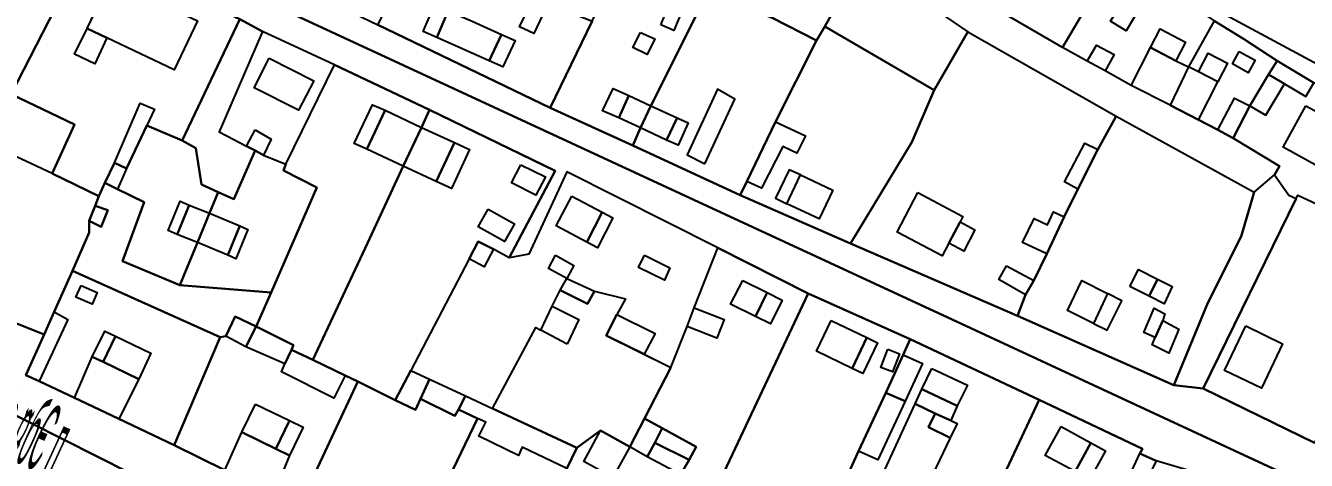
# Model space of a CAD drawing. Extents: x -0.0117 to 0.0179, y -0.0158 to 0.0121.
# Drawn here: x 0.000865 to 0.003397, y -0.000333 to 0.000527 of the extents above; entities that cross this region are included whole.
import ezdxf

# ---------------------------------------------------------------- set-up
doc = ezdxf.new("R2010")
doc.units = 0
doc.header["$MEASUREMENT"] = 0
doc.linetypes.add('DOT', pattern=[1, 0, -1])
doc.layers.get('0').update_dxf_attribs({"linetype": 'CONTINUOUS'})

msp = doc.modelspace()

# ---------------------------------------------------------------- linework, layer by layer
at = {"color": 7, "linetype": 'DOT'}
for points in [[(0.003509, 0.000402), (0.003342, 0.000492), (0.003129, 0.000607), (0.00298, 0.000677), (0.002847, 0.000752), (0.002712, 0.000815), (0.002561, 0.000885), (0.002403, 0.000961), (0.002298, 0.001022), (0.002186, 0.001105), (0.002118, 0.00114), (0.001961, 0.001222), (0.001881, 0.001263), (0.0018, 0.001308), (0.001677, 0.001386), (0.001532, 0.001463), (0.001376, 0.001512), (0.001198, 0.001553), (0.001178, 0.001571), (0.00109, 0.001617), (0.001006, 0.001672), (0.001068, 0.001797), (0.003394, 0.000796), (0.006995, -0.001555)], [(0.004209, -0.000757), (0.002697, -0.000054), (0.000386, 0.001018)], [(0.000386, 0.001018), (0.002697, -0.000054), (0.004209, -0.000757)], [(0.000862, 0.000879), (0.000898, 0.00086), (0.001016, 0.000799), (0.001095, 0.000756), (0.001184, 0.000711), (0.001222, 0.000691), (0.001299, 0.000656), (0.001331, 0.000641), (0.001403, 0.000606), (0.00147, 0.000574), (0.001495, 0.000562), (0.00153, 0.000544), (0.001562, 0.000529), (0.001902, 0.000365), (0.002066, 0.00029), (0.002278, 0.000192), (0.002496, 0.000096), (0.002826, -0.000047), (0.003135, -0.000184), (0.003193, -0.000191), (0.003413, -0.000298)], [(0.003566, -0.000521), (0.003321, -0.00042), (0.003176, -0.000356), (0.0031, -0.000334), (0.003068, -0.000319), (0.003073, -0.00031), (0.002869, -0.000213), (0.002614, -0.000093), (0.002412, -0.000003), (0.002234, 0.000088), (0.001935, 0.000238), (0.00186, 0.000075), (0.001821, 0.000068), (0.001912, 0.00024), (0.001664, 0.000361), (0.001476, 0.00045), (0.001334, 0.000516), (0.001289, 0.00054), (0.000986, 0.000683), (0.000842, 0.000682)], [(0.002519, 0.000658), (0.002728, 0.000515), (0.003021, 0.000348), (0.003294, 0.000198), (0.003334, 0.000232), (0.003344, 0.000249), (0.003252, 0.000305), (0.003222, 0.000321), (0.003184, 0.000341), (0.003128, 0.00037), (0.003051, 0.000409), (0.002999, 0.000438), (0.002964, 0.000457), (0.002915, 0.000484), (0.002805, 0.000548)], [(0.003509, 0.000402), (0.003342, 0.000492), (0.003129, 0.000607), (0.003116, 0.000596), (0.003163, 0.000572), (0.003215, 0.000537), (0.003273, 0.000501), (0.003339, 0.000458), (0.003412, 0.000414)], [(0.003611, -0.001638), (-0.000035, 0.0002)], [(-0.000035, 0.0002), (0.003611, -0.001638), (0.002995, -0.002398)], [(0.000823, -0.000052), (0.000902, -0.000084), (0.000866, -0.000164), (0.000892, -0.000176), (0.000962, -0.000209), (0.00105, -0.000251), (0.001159, -0.000303), (0.001259, -0.000352)]]:
    msp.add_lwpolyline(points, dxfattribs=at)
for points in [[(0.002427, 0.000715), (0.002519, 0.000658), (0.002445, 0.000526), (0.002429, 0.000498), (0.002341, 0.000543)], [(0.000842, 0.000682), (0.000986, 0.000683), (0.000837, 0.000392), (0.000809, 0.000405), (0.000721, 0.000447), (0.00073, 0.000465)], [(0.002519, 0.000658), (0.002728, 0.000515), (0.002661, 0.0004), (0.002445, 0.000526)], [(0.001289, 0.00054), (0.001334, 0.000516), (0.001248, 0.000317), (0.001302, 0.000289), (0.001319, 0.00028), (0.001277, 0.000184), (0.001246, 0.000198), (0.001213, 0.000213), (0.001202, 0.000285), (0.001175, 0.0003)], [(0.003294, 0.000198), (0.003334, 0.000232), (0.003362, 0.000192), (0.003377, 0.000185), (0.003193, -0.000191), (0.003135, -0.000184), (0.003202, -0.000021), (0.003268, 0.00011)], [(0.000958, 0.000042), (0.000991, 0.000118), (0.000991, 0.000141), (0.001015, 0.000129), (0.001028, 0.000162), (0.001003, 0.000171), (0.00101, 0.00019), (0.001022, 0.000216), (0.001047, 0.000204), (0.0011, 0.000178), (0.001057, 0.000061), (0.00117, 0.000014), (0.001351, -0.000001), (0.001321, -0.000068), (0.00128, -0.000048), (0.001261, -0.000087), (0.00125, -0.000089)], [(0.000962, -0.000209), (0.000997, -0.000128), (0.001019, -0.000138), (0.001089, -0.000172), (0.00105, -0.000251)], [(0.001627, -0.000155), (0.001664, -0.000172), (0.001646, -0.000211), (0.001636, -0.000233), (0.001596, -0.000214)], [(0.002624, -0.000221), (0.002663, -0.00024), (0.00265, -0.000267), (0.002693, -0.000288), (0.002597, -0.000489), (0.002519, -0.000449)], [(0.001259, -0.000352), (0.001293, -0.000277), (0.00136, -0.00031), (0.001387, -0.000323), (0.001356, -0.000399)]]:
    msp.add_lwpolyline(points, close=True, dxfattribs=at)
at = {"color": 7, "linetype": 'Continuous'}
for points in [[(0.001985, 0.000536), (0.001902, 0.000365), (0.001562, 0.000529), (0.001591, 0.000588), (0.001645, 0.000696), (0.001704, 0.000667), (0.001788, 0.000624), (0.001871, 0.000586), (0.001899, 0.000573), (0.001912, 0.000566)], [(0.001985, 0.000536), (0.001902, 0.000365), (0.001562, 0.000529), (0.001591, 0.000588), (0.001645, 0.000696), (0.001704, 0.000667), (0.001788, 0.000624), (0.001871, 0.000586), (0.001899, 0.000573), (0.001912, 0.000566)], [(0.002891, 0.000705), (0.00291, 0.000693), (0.00298, 0.000656), (0.003006, 0.000642), (0.003001, 0.000632), (0.002987, 0.000609), (0.002982, 0.000599), (0.002915, 0.000484), (0.002805, 0.000548), (0.002818, 0.000572), (0.00286, 0.000645), (0.002878, 0.000679)], [(0.002891, 0.000705), (0.00291, 0.000693), (0.00298, 0.000656), (0.003006, 0.000642), (0.003001, 0.000632), (0.002987, 0.000609), (0.002982, 0.000599), (0.002915, 0.000484), (0.002805, 0.000548), (0.002818, 0.000572), (0.00286, 0.000645), (0.002878, 0.000679)], [(0.000986, 0.000683), (0.001289, 0.00054), (0.001175, 0.0003), (0.001105, 0.00033), (0.001065, 0.000245), (0.001041, 0.000256), (0.001022, 0.000216), (0.00101, 0.00019), (0.000918, 0.000235), (0.000962, 0.000332), (0.000837, 0.000392)], [(0.000986, 0.000683), (0.001289, 0.00054), (0.001175, 0.0003), (0.001105, 0.00033), (0.001065, 0.000245), (0.001041, 0.000256), (0.001022, 0.000216), (0.00101, 0.00019), (0.000918, 0.000235), (0.000962, 0.000332), (0.000837, 0.000392)], [(0.002114, 0.000672), (0.002155, 0.000653), (0.002141, 0.00062), (0.002213, 0.000593), (0.002101, 0.000369), (0.002081, 0.000325), (0.002066, 0.00029), (0.001902, 0.000365), (0.001985, 0.000536), (0.002018, 0.000606), (0.002078, 0.000671)], [(0.002114, 0.000672), (0.002155, 0.000653), (0.002141, 0.00062), (0.002213, 0.000593), (0.002101, 0.000369), (0.002081, 0.000325), (0.002066, 0.00029), (0.001902, 0.000365), (0.001985, 0.000536), (0.002018, 0.000606), (0.002078, 0.000671)], [(0.003128, 0.00037), (0.003051, 0.000409), (0.002999, 0.000438), (0.002964, 0.000457), (0.002915, 0.000484), (0.002982, 0.000599), (0.002987, 0.000609), (0.003001, 0.000632), (0.003006, 0.000642), (0.003101, 0.0006), (0.003163, 0.000572), (0.003215, 0.000537), (0.003164, 0.000446)], [(0.003128, 0.00037), (0.003051, 0.000409), (0.002999, 0.000438), (0.002964, 0.000457), (0.002915, 0.000484), (0.002982, 0.000599), (0.002987, 0.000609), (0.003001, 0.000632), (0.003006, 0.000642), (0.003101, 0.0006), (0.003163, 0.000572), (0.003215, 0.000537), (0.003164, 0.000446)], [(0.001033, 0.000619), (0.001205, 0.000537), (0.001159, 0.00044), (0.001026, 0.000503), (0.000987, 0.000522)], [(0.001701, 0.000557), (0.001678, 0.000504), (0.001651, 0.000516), (0.001674, 0.000568), (0.001661, 0.000574), (0.001675, 0.000604), (0.001715, 0.000586)], [(0.001871, 0.000586), (0.001899, 0.000573), (0.00187, 0.000512), (0.001842, 0.000525)], [(0.002278, 0.000192), (0.002066, 0.00029), (0.002081, 0.000325), (0.002101, 0.000369), (0.002213, 0.000593), (0.002341, 0.000543), (0.002429, 0.000498), (0.002348, 0.000337), (0.002291, 0.000219)], [(0.002278, 0.000192), (0.002066, 0.00029), (0.002081, 0.000325), (0.002101, 0.000369), (0.002213, 0.000593), (0.002341, 0.000543), (0.002429, 0.000498), (0.002348, 0.000337), (0.002291, 0.000219)], [(0.001782, 0.000458), (0.001678, 0.000504), (0.001701, 0.000557), (0.001748, 0.000536), (0.001806, 0.00051)], [(0.002121, 0.000529), (0.002143, 0.000582), (0.002169, 0.000571), (0.002147, 0.000518)], [(0.003027, 0.000563), (0.003057, 0.000545), (0.003041, 0.000517), (0.00301, 0.000536)], [(0.003128, 0.00037), (0.003184, 0.000341), (0.003222, 0.000321), (0.003252, 0.000305), (0.003285, 0.000369), (0.003322, 0.000431), (0.003339, 0.000458), (0.003273, 0.000501), (0.003215, 0.000537), (0.003164, 0.000446)], [(0.003128, 0.00037), (0.003184, 0.000341), (0.003222, 0.000321), (0.003252, 0.000305), (0.003285, 0.000369), (0.003322, 0.000431), (0.003339, 0.000458), (0.003273, 0.000501), (0.003215, 0.000537), (0.003164, 0.000446)], [(0.000987, 0.000522), (0.001026, 0.000503), (0.001002, 0.000452), (0.000962, 0.000471)], [(0.001476, 0.00045), (0.001334, 0.000516), (0.001248, 0.000317), (0.001302, 0.000289), (0.001319, 0.00028), (0.001336, 0.000271), (0.00138, 0.000253)], [(0.001476, 0.00045), (0.001334, 0.000516), (0.001248, 0.000317), (0.001302, 0.000289), (0.001319, 0.00028), (0.001336, 0.000271), (0.00138, 0.000253)], [(0.001782, 0.000458), (0.001806, 0.00051), (0.001833, 0.000498), (0.001809, 0.000446)], [(0.002081, 0.000514), (0.002109, 0.000501), (0.002094, 0.00047), (0.002066, 0.000484)], [(0.002661, 0.0004), (0.002617, 0.000297), (0.002496, 0.000096), (0.002278, 0.000192), (0.002291, 0.000219), (0.002348, 0.000337), (0.002429, 0.000498), (0.002445, 0.000526)], [(0.002661, 0.0004), (0.002617, 0.000297), (0.002496, 0.000096), (0.002278, 0.000192), (0.002291, 0.000219), (0.002348, 0.000337), (0.002429, 0.000498), (0.002445, 0.000526)], [(0.002826, -0.000047), (0.002496, 0.000096), (0.002617, 0.000297), (0.002661, 0.0004), (0.002728, 0.000515), (0.003021, 0.000348), (0.002985, 0.000282), (0.002945, 0.000204), (0.002918, 0.000149), (0.002884, 0.000076), (0.002858, 0.000023), (0.002842, -0.000005)], [(0.002826, -0.000047), (0.002496, 0.000096), (0.002617, 0.000297), (0.002661, 0.0004), (0.002728, 0.000515), (0.003021, 0.000348), (0.002985, 0.000282), (0.002945, 0.000204), (0.002918, 0.000149), (0.002884, 0.000076), (0.002858, 0.000023), (0.002842, -0.000005)], [(0.003139, 0.000458), (0.003089, 0.000484), (0.003108, 0.000521), (0.003158, 0.000495)], [(0.002999, 0.000438), (0.002964, 0.000457), (0.002982, 0.000489), (0.003017, 0.00047)], [(0.003089, 0.000484), (0.003139, 0.000458), (0.003164, 0.000446), (0.003128, 0.00037), (0.003051, 0.000409)], [(0.001347, 0.000463), (0.001435, 0.000418), (0.001405, 0.00036), (0.001317, 0.000404)], [(0.003222, 0.000416), (0.003184, 0.000436), (0.003203, 0.000473), (0.003241, 0.000453)], [(0.003264, 0.000476), (0.003296, 0.000459), (0.003282, 0.000434), (0.003251, 0.000452)], [(0.003252, 0.000305), (0.003344, 0.000249), (0.003334, 0.000232), (0.003362, 0.000192), (0.003377, 0.000185), (0.00338, 0.000192), (0.003418, 0.000174), (0.003445, 0.000235), (0.00349, 0.000318), (0.003508, 0.000363), (0.003412, 0.000414), (0.003339, 0.000458), (0.003322, 0.000431), (0.003285, 0.000369)], [(0.003252, 0.000305), (0.003344, 0.000249), (0.003334, 0.000232), (0.003362, 0.000192), (0.003377, 0.000185), (0.00338, 0.000192), (0.003418, 0.000174), (0.003445, 0.000235), (0.00349, 0.000318), (0.003508, 0.000363), (0.003412, 0.000414), (0.003339, 0.000458), (0.003322, 0.000431), (0.003285, 0.000369)], [(0.003412, 0.000414), (0.003339, 0.000458), (0.003322, 0.000431), (0.003354, 0.000412), (0.003396, 0.000387)], [(0.001476, 0.00045), (0.001664, 0.000361), (0.001648, 0.000326), (0.001612, 0.000249), (0.001559, 0.000135), (0.001532, 0.000077), (0.001433, -0.000134), (0.001391, -0.000114), (0.001395, -0.000105), (0.001321, -0.000068), (0.001351, -0.000001), (0.001441, 0.000207), (0.001375, 0.000241), (0.00138, 0.000253)], [(0.001476, 0.00045), (0.001664, 0.000361), (0.001648, 0.000326), (0.001612, 0.000249), (0.001559, 0.000135), (0.001532, 0.000077), (0.001433, -0.000134), (0.001391, -0.000114), (0.001395, -0.000105), (0.001321, -0.000068), (0.001351, -0.000001), (0.001441, 0.000207), (0.001375, 0.000241), (0.00138, 0.000253)], [(0.003128, 0.00037), (0.003184, 0.000341), (0.003222, 0.000416), (0.003184, 0.000436), (0.003164, 0.000446)], [(0.003354, 0.000412), (0.003322, 0.000431), (0.003285, 0.000369), (0.003317, 0.00035)], [(0.000809, 0.000405), (0.000837, 0.000392), (0.000962, 0.000332), (0.000918, 0.000235), (0.000765, 0.000306)], [(0.002058, 0.000389), (0.002038, 0.000345), (0.002006, 0.000359), (0.002027, 0.000403)], [(0.002058, 0.000389), (0.002101, 0.000369), (0.002081, 0.000325), (0.002038, 0.000345)], [(0.002208, 0.000254), (0.002267, 0.000382), (0.002233, 0.000402), (0.002173, 0.000272)], [(0.003285, 0.000369), (0.003252, 0.000305), (0.003222, 0.000321), (0.003255, 0.000384)], [(0.001105, 0.00033), (0.001065, 0.000245), (0.001041, 0.000256), (0.001092, 0.000374), (0.00112, 0.000362)], [(0.001664, 0.000361), (0.001912, 0.00024), (0.001821, 0.000068), (0.00179, 0.000085), (0.00176, 0.0001), (0.001742, 0.000066), (0.001627, -0.000155), (0.001596, -0.000214), (0.001522, -0.000177), (0.001497, -0.000165), (0.001433, -0.000134), (0.001532, 0.000077), (0.001559, 0.000135), (0.001612, 0.000249), (0.001648, 0.000326)], [(0.001664, 0.000361), (0.001912, 0.00024), (0.001821, 0.000068), (0.00179, 0.000085), (0.00176, 0.0001), (0.001742, 0.000066), (0.001627, -0.000155), (0.001596, -0.000214), (0.001522, -0.000177), (0.001497, -0.000165), (0.001433, -0.000134), (0.001532, 0.000077), (0.001559, 0.000135), (0.001612, 0.000249), (0.001648, 0.000326)], [(0.001576, 0.00036), (0.00154, 0.000283), (0.001515, 0.000294), (0.001551, 0.000371)], [(0.001648, 0.000326), (0.001612, 0.000249), (0.00154, 0.000283), (0.001576, 0.00036)], [(0.002101, 0.000369), (0.002153, 0.000345), (0.002132, 0.000301), (0.002081, 0.000325)], [(0.003396, 0.000369), (0.00349, 0.000318), (0.003445, 0.000235), (0.003351, 0.000287)], [(0.001105, 0.00033), (0.001175, 0.0003), (0.001202, 0.000285), (0.001213, 0.000213), (0.001246, 0.000198), (0.001229, 0.000156), (0.001205, 0.000098), (0.00117, 0.000014), (0.001057, 0.000061), (0.0011, 0.000178), (0.001047, 0.000204), (0.001022, 0.000216), (0.001041, 0.000256), (0.001065, 0.000245)], [(0.001105, 0.00033), (0.001175, 0.0003), (0.001202, 0.000285), (0.001213, 0.000213), (0.001246, 0.000198), (0.001229, 0.000156), (0.001205, 0.000098), (0.00117, 0.000014), (0.001057, 0.000061), (0.0011, 0.000178), (0.001047, 0.000204), (0.001022, 0.000216), (0.001041, 0.000256), (0.001065, 0.000245)], [(0.002132, 0.000301), (0.002153, 0.000345), (0.002175, 0.000335), (0.002155, 0.000291)], [(0.002291, 0.000219), (0.002348, 0.000337), (0.002348, 0.000337), (0.002407, 0.000309), (0.00239, 0.000275), (0.002362, 0.000288), (0.00232, 0.000206)], [(0.003135, -0.000184), (0.002826, -0.000047), (0.002842, -0.000005), (0.002858, 0.000023), (0.002884, 0.000076), (0.002918, 0.000149), (0.002945, 0.000204), (0.002985, 0.000282), (0.003021, 0.000348), (0.003294, 0.000198), (0.003268, 0.00011), (0.003202, -0.000021)], [(0.003135, -0.000184), (0.002826, -0.000047), (0.002842, -0.000005), (0.002858, 0.000023), (0.002884, 0.000076), (0.002918, 0.000149), (0.002945, 0.000204), (0.002985, 0.000282), (0.003021, 0.000348), (0.003294, 0.000198), (0.003268, 0.00011), (0.003202, -0.000021)], [(0.001319, 0.000321), (0.001351, 0.000303), (0.001336, 0.000271), (0.001319, 0.00028), (0.001302, 0.000289)], [(0.001612, 0.000249), (0.001648, 0.000326), (0.001713, 0.000296), (0.001677, 0.000219)], [(0.00349, 0.000318), (0.003637, 0.000234), (0.003533, -0.000037), (0.003514, -0.000094), (0.003484, -0.000154), (0.003413, -0.000298), (0.003193, -0.000191), (0.003377, 0.000185), (0.00338, 0.000192), (0.003418, 0.000174), (0.003445, 0.000235)], [(0.00349, 0.000318), (0.003637, 0.000234), (0.003533, -0.000037), (0.003514, -0.000094), (0.003484, -0.000154), (0.003413, -0.000298), (0.003193, -0.000191), (0.003377, 0.000185), (0.00338, 0.000192), (0.003418, 0.000174), (0.003445, 0.000235)], [(0.001246, 0.000198), (0.001277, 0.000184), (0.001319, 0.00028), (0.001336, 0.000271), (0.00138, 0.000253), (0.001375, 0.000241), (0.001441, 0.000207), (0.001351, -0.000001), (0.00117, 0.000014), (0.001205, 0.000098), (0.001229, 0.000156)], [(0.001246, 0.000198), (0.001277, 0.000184), (0.001319, 0.00028), (0.001336, 0.000271), (0.00138, 0.000253), (0.001375, 0.000241), (0.001441, 0.000207), (0.001351, -0.000001), (0.00117, 0.000014), (0.001205, 0.000098), (0.001229, 0.000156)], [(0.001677, 0.000219), (0.001713, 0.000296), (0.001743, 0.000282), (0.001707, 0.000205)], [(0.002985, 0.000282), (0.002945, 0.000204), (0.002919, 0.000218), (0.002959, 0.000295)], [(0.001047, 0.000204), (0.001022, 0.000216), (0.001041, 0.000256), (0.001065, 0.000245)], [(0.002234, 0.000088), (0.001935, 0.000238), (0.00186, 0.000075), (0.001821, 0.000068), (0.00179, 0.000085), (0.00176, 0.0001), (0.001742, 0.000066), (0.001627, -0.000155), (0.001664, -0.000172), (0.001735, -0.000205), (0.001788, -0.00023), (0.001874, -0.00007), (0.001884, -0.000075), (0.001906, -0.000028), (0.001922, 0.000004), (0.001976, -0.000023), (0.00199, 0.000002), (0.002051, -0.000013), (0.002034, -0.000044), (0.002013, -0.000086), (0.002088, -0.000123), (0.002141, -0.000149), (0.002173, -0.000068), (0.002187, -0.000031)], [(0.002234, 0.000088), (0.001935, 0.000238), (0.00186, 0.000075), (0.001821, 0.000068), (0.00179, 0.000085), (0.00176, 0.0001), (0.001742, 0.000066), (0.001627, -0.000155), (0.001664, -0.000172), (0.001735, -0.000205), (0.001788, -0.00023), (0.001874, -0.00007), (0.001884, -0.000075), (0.001906, -0.000028), (0.001922, 0.000004), (0.001976, -0.000023), (0.00199, 0.000002), (0.002051, -0.000013), (0.002034, -0.000044), (0.002013, -0.000086), (0.002088, -0.000123), (0.002141, -0.000149), (0.002173, -0.000068), (0.002187, -0.000031)], [(0.001844, 0.000252), (0.001893, 0.000228), (0.001874, 0.000192), (0.001826, 0.000216)], [(0.00237, 0.000175), (0.002397, 0.000232), (0.002375, 0.000242), (0.002348, 0.000186)], [(0.00237, 0.000175), (0.002397, 0.000232), (0.002461, 0.000202), (0.002434, 0.000145)], [(0.001189, 0.000172), (0.001165, 0.000114), (0.001147, 0.000122), (0.001171, 0.00018)], [(0.001945, 0.00019), (0.002005, 0.000158), (0.001975, 0.000099), (0.001914, 0.000131)], [(0.002629, 0.000197), (0.002718, 0.00015), (0.002713, 0.000139), (0.00269, 0.000097), (0.002677, 0.000072), (0.002588, 0.000119)], [(0.000991, 0.000141), (0.001003, 0.000171), (0.001028, 0.000162), (0.001015, 0.000129)], [(0.001229, 0.000156), (0.001205, 0.000098), (0.001165, 0.000114), (0.001189, 0.000172)], [(0.001205, 0.000098), (0.001229, 0.000156), (0.001289, 0.000131), (0.001265, 0.000073)], [(0.00178, 0.000164), (0.001832, 0.000135), (0.001812, 0.0001), (0.00176, 0.000129)], [(0.001975, 0.000099), (0.002005, 0.000158), (0.002026, 0.000147), (0.001996, 0.000088)], [(0.002918, 0.000149), (0.002884, 0.000076), (0.002836, 0.000098), (0.002859, 0.000146), (0.002885, 0.000133), (0.002897, 0.000159)], [(0.001265, 0.000073), (0.001289, 0.000131), (0.001305, 0.000124), (0.001281, 0.000066)], [(0.00269, 0.000097), (0.002713, 0.000139), (0.002742, 0.000123), (0.00272, 0.000081)], [(0.001742, 0.000066), (0.00176, 0.0001), (0.00179, 0.000085), (0.001772, 0.00005)], [(0.002234, 0.000088), (0.002412, -0.000003), (0.002236, -0.000378), (0.002208, -0.000362), (0.002185, -0.000401), (0.002162, -0.000388), (0.002149, -0.00038), (0.00216, -0.000361), (0.002172, -0.000341), (0.002177, -0.000332), (0.002191, -0.000306), (0.002124, -0.000269), (0.002089, -0.00025), (0.002141, -0.000149), (0.002173, -0.000068), (0.002187, -0.000031)], [(0.002234, 0.000088), (0.002412, -0.000003), (0.002236, -0.000378), (0.002208, -0.000362), (0.002185, -0.000401), (0.002162, -0.000388), (0.002149, -0.00038), (0.00216, -0.000361), (0.002172, -0.000341), (0.002177, -0.000332), (0.002191, -0.000306), (0.002124, -0.000269), (0.002089, -0.00025), (0.002141, -0.000149), (0.002173, -0.000068), (0.002187, -0.000031)], [(0.001913, 0.000073), (0.001949, 0.000053), (0.001935, 0.000027), (0.001899, 0.000047)], [(0.002089, 0.000073), (0.002139, 0.000048), (0.002128, 0.000024), (0.002077, 0.000049)], [(0.002804, 0.000052), (0.002858, 0.000023), (0.002842, -0.000005), (0.002789, 0.000025)], [(0.000958, 0.000042), (0.00125, -0.000089), (0.001159, -0.000303), (0.00105, -0.000251), (0.000962, -0.000209), (0.000892, -0.000176), (0.000866, -0.000164), (0.000902, -0.000084), (0.000922, -0.000039)], [(0.000958, 0.000042), (0.00125, -0.000089), (0.001159, -0.000303), (0.00105, -0.000251), (0.000962, -0.000209), (0.000892, -0.000176), (0.000866, -0.000164), (0.000902, -0.000084), (0.000922, -0.000039)], [(0.001935, 0.000027), (0.00199, 0.000002), (0.001976, -0.000023), (0.001922, 0.000004)], [(0.003048, 0.000011), (0.003065, 0.000045), (0.003103, 0.000026), (0.003086, -0.000008)], [(0.003086, -0.000008), (0.003103, 0.000026), (0.003132, 0.000011), (0.003116, -0.000023)], [(0.000975, 0.000013), (0.001007, -0.000001), (0.000997, -0.000024), (0.000965, -0.00001)], [(0.001788, -0.00023), (0.001874, -0.00007), (0.001884, -0.000075), (0.001906, -0.000028), (0.001922, 0.000004), (0.001976, -0.000023), (0.00199, 0.000002), (0.002051, -0.000013), (0.002034, -0.000044), (0.002013, -0.000086), (0.002141, -0.000149), (0.002089, -0.00025), (0.00206, -0.000306), (0.002002, -0.000274), (0.001955, -0.000308)], [(0.001788, -0.00023), (0.001874, -0.00007), (0.001884, -0.000075), (0.001906, -0.000028), (0.001922, 0.000004), (0.001976, -0.000023), (0.00199, 0.000002), (0.002051, -0.000013), (0.002034, -0.000044), (0.002013, -0.000086), (0.002141, -0.000149), (0.002089, -0.00025), (0.00206, -0.000306), (0.002002, -0.000274), (0.001955, -0.000308)], [(0.002283, 0.000023), (0.002331, -0.000001), (0.002308, -0.000048), (0.002259, -0.000024)], [(0.003004, -0.000003), (0.002976, -0.000062), (0.002925, -0.000036), (0.002953, 0.000023)], [(0.002412, -0.000003), (0.002614, -0.000093), (0.0026, -0.000124), (0.002566, -0.000199), (0.002512, -0.000315), (0.002481, -0.000383), (0.00246, -0.000427), (0.002435, -0.000482), (0.002365, -0.000447), (0.002353, -0.000472), (0.002271, -0.000427), (0.002238, -0.000409), (0.002224, -0.000402), (0.002236, -0.000378)], [(0.002412, -0.000003), (0.002614, -0.000093), (0.0026, -0.000124), (0.002566, -0.000199), (0.002512, -0.000315), (0.002481, -0.000383), (0.00246, -0.000427), (0.002435, -0.000482), (0.002365, -0.000447), (0.002353, -0.000472), (0.002271, -0.000427), (0.002238, -0.000409), (0.002224, -0.000402), (0.002236, -0.000378)], [(0.002308, -0.000048), (0.002331, -0.000001), (0.002361, -0.000016), (0.002338, -0.000063)], [(0.003004, -0.000003), (0.002976, -0.000062), (0.003003, -0.000075), (0.003032, -0.000017)], [(0.000892, -0.000176), (0.000866, -0.000164), (0.000902, -0.000084), (0.000922, -0.000039), (0.000949, -0.000054)], [(0.00125, -0.000089), (0.001261, -0.000087), (0.00128, -0.000048), (0.001321, -0.000068), (0.001395, -0.000105), (0.001391, -0.000114), (0.001433, -0.000134), (0.001497, -0.000165), (0.001522, -0.000177), (0.001424, -0.000387), (0.001407, -0.000423), (0.001382, -0.000411), (0.001356, -0.000399), (0.001259, -0.000352), (0.001159, -0.000303)], [(0.00125, -0.000089), (0.001261, -0.000087), (0.00128, -0.000048), (0.001321, -0.000068), (0.001395, -0.000105), (0.001391, -0.000114), (0.001433, -0.000134), (0.001497, -0.000165), (0.001522, -0.000177), (0.001424, -0.000387), (0.001407, -0.000423), (0.001382, -0.000411), (0.001356, -0.000399), (0.001259, -0.000352), (0.001159, -0.000303)], [(0.001261, -0.000087), (0.00128, -0.000048), (0.001321, -0.000068), (0.001301, -0.000108)], [(0.001936, -0.000103), (0.001884, -0.000075), (0.001884, -0.000075), (0.001906, -0.000028), (0.001959, -0.000054)], [(0.002088, -0.000123), (0.002013, -0.000086), (0.002034, -0.000044), (0.00211, -0.000082)], [(0.002173, -0.000068), (0.002187, -0.000031), (0.002246, -0.000054), (0.002232, -0.000091)], [(0.003113, -0.000056), (0.003098, -0.00009), (0.003076, -0.00008), (0.003096, -0.000032), (0.003117, -0.000043)], [(0.001301, -0.000108), (0.001321, -0.000068), (0.001395, -0.000105), (0.001391, -0.000114), (0.001378, -0.000142)], [(0.002458, -0.000056), (0.002528, -0.00009), (0.002499, -0.000151), (0.002429, -0.000117)], [(0.003113, -0.000056), (0.003145, -0.000073), (0.003125, -0.000121), (0.003092, -0.000104), (0.003098, -0.00009)], [(0.003277, -0.000067), (0.00335, -0.000102), (0.003308, -0.00019), (0.003235, -0.000155)], [(0.001043, -0.000087), (0.001019, -0.000138), (0.000997, -0.000128), (0.001022, -0.000077)], [(0.001043, -0.000087), (0.001113, -0.000121), (0.001089, -0.000172), (0.001019, -0.000138)], [(0.002614, -0.000093), (0.002869, -0.000213), (0.002795, -0.000371), (0.00277, -0.000426), (0.002815, -0.000447), (0.002776, -0.000531), (0.002729, -0.000509), (0.002686, -0.000597), (0.00264, -0.000576), (0.00253, -0.000526), (0.002435, -0.000482), (0.00246, -0.000427), (0.002481, -0.000383), (0.002512, -0.000315), (0.002566, -0.000199), (0.0026, -0.000124)], [(0.002614, -0.000093), (0.002869, -0.000213), (0.002795, -0.000371), (0.00277, -0.000426), (0.002815, -0.000447), (0.002776, -0.000531), (0.002729, -0.000509), (0.002686, -0.000597), (0.00264, -0.000576), (0.00253, -0.000526), (0.002435, -0.000482), (0.00246, -0.000427), (0.002481, -0.000383), (0.002512, -0.000315), (0.002566, -0.000199), (0.0026, -0.000124)], [(0.002499, -0.000151), (0.002528, -0.00009), (0.002549, -0.0001), (0.00252, -0.000161)], [(0.001391, -0.000114), (0.001433, -0.000134), (0.001497, -0.000165), (0.001475, -0.00021), (0.001371, -0.000158), (0.001378, -0.000142)], [(0.00257, -0.000113), (0.002593, -0.000122), (0.002579, -0.000158), (0.002556, -0.000149)], [(0.002566, -0.000199), (0.0026, -0.000124), (0.002638, -0.000141), (0.002604, -0.000216)], [(0.002657, -0.000151), (0.002727, -0.000184), (0.002707, -0.000225), (0.002637, -0.000192)], [(0.001407, -0.000423), (0.001424, -0.000387), (0.001522, -0.000177), (0.001596, -0.000214), (0.001636, -0.000233), (0.001646, -0.000211), (0.001714, -0.000245), (0.001721, -0.000232), (0.001759, -0.00025), (0.001686, -0.000401), (0.001656, -0.000462), (0.001621, -0.000533), (0.00154, -0.000492), (0.001511, -0.000477)], [(0.001407, -0.000423), (0.001424, -0.000387), (0.001522, -0.000177), (0.001596, -0.000214), (0.001636, -0.000233), (0.001646, -0.000211), (0.001714, -0.000245), (0.001721, -0.000232), (0.001759, -0.00025), (0.001686, -0.000401), (0.001656, -0.000462), (0.001621, -0.000533), (0.00154, -0.000492), (0.001511, -0.000477)], [(0.001646, -0.000211), (0.001636, -0.000233), (0.001596, -0.000214), (0.001627, -0.000155), (0.001664, -0.000172), (0.001735, -0.000205), (0.001788, -0.00023), (0.001955, -0.000308), (0.001935, -0.000349), (0.001879, -0.000467), (0.00185, -0.000525), (0.001802, -0.000626), (0.001747, -0.000598), (0.00169, -0.000569), (0.001621, -0.000533), (0.001656, -0.000462), (0.001686, -0.000401), (0.001759, -0.00025), (0.001721, -0.000232), (0.001714, -0.000245)], [(0.001646, -0.000211), (0.001636, -0.000233), (0.001596, -0.000214), (0.001627, -0.000155), (0.001664, -0.000172), (0.001735, -0.000205), (0.001788, -0.00023), (0.001955, -0.000308), (0.001935, -0.000349), (0.001879, -0.000467), (0.00185, -0.000525), (0.001802, -0.000626), (0.001747, -0.000598), (0.00169, -0.000569), (0.001621, -0.000533), (0.001656, -0.000462), (0.001686, -0.000401), (0.001759, -0.00025), (0.001721, -0.000232), (0.001714, -0.000245)], [(0.001664, -0.000172), (0.001735, -0.000205), (0.001721, -0.000232), (0.001714, -0.000245), (0.001646, -0.000211)], [(0.002512, -0.000315), (0.002566, -0.000199), (0.002604, -0.000216), (0.00255, -0.000332)], [(0.002637, -0.000192), (0.002707, -0.000225), (0.002694, -0.000254), (0.002663, -0.00024), (0.002624, -0.000221)], [(0.00132, -0.000222), (0.001387, -0.000254), (0.00136, -0.00031), (0.001293, -0.000277)], [(0.001735, -0.000205), (0.001788, -0.00023), (0.001955, -0.000308), (0.001935, -0.000349), (0.001847, -0.000307), (0.00184, -0.000323), (0.001761, -0.000285), (0.001775, -0.000257), (0.001759, -0.00025), (0.001721, -0.000232)], [(0.001802, -0.000626), (0.00185, -0.000525), (0.001879, -0.000467), (0.001935, -0.000349), (0.001955, -0.000308), (0.002002, -0.000274), (0.00206, -0.000306), (0.002089, -0.00025), (0.002124, -0.000269), (0.002191, -0.000306), (0.002177, -0.000332), (0.002172, -0.000341), (0.00216, -0.000361), (0.002149, -0.00038), (0.002162, -0.000388), (0.002134, -0.000448), (0.002076, -0.000574), (0.002039, -0.000645), (0.001998, -0.000725), (0.00189, -0.000671), (0.001853, -0.000652)], [(0.001802, -0.000626), (0.00185, -0.000525), (0.001879, -0.000467), (0.001935, -0.000349), (0.001955, -0.000308), (0.002002, -0.000274), (0.00206, -0.000306), (0.002089, -0.00025), (0.002124, -0.000269), (0.002191, -0.000306), (0.002177, -0.000332), (0.002172, -0.000341), (0.00216, -0.000361), (0.002149, -0.00038), (0.002162, -0.000388), (0.002134, -0.000448), (0.002076, -0.000574), (0.002039, -0.000645), (0.001998, -0.000725), (0.00189, -0.000671), (0.001853, -0.000652)], [(0.00206, -0.000306), (0.002089, -0.00025), (0.002124, -0.000269), (0.002109, -0.000298), (0.002094, -0.000326)], [(0.002663, -0.00024), (0.002694, -0.000254), (0.002707, -0.00026), (0.002693, -0.000288), (0.00265, -0.000267)], [(0.00136, -0.00031), (0.001387, -0.000254), (0.001414, -0.000267), (0.001387, -0.000323)], [(0.002002, -0.000274), (0.00206, -0.000306), (0.002026, -0.000367), (0.001969, -0.000335)], [(0.002109, -0.000298), (0.002124, -0.000269), (0.002191, -0.000306), (0.002177, -0.000332)], [(0.002912, -0.000266), (0.002971, -0.000298), (0.00294, -0.000355), (0.002881, -0.000323)], [(0.002094, -0.000326), (0.002109, -0.000298), (0.002177, -0.000332), (0.002172, -0.000341), (0.00216, -0.000361)], [(0.00294, -0.000355), (0.002971, -0.000298), (0.003, -0.000314), (0.002969, -0.00037)], [(0.003068, -0.000319), (0.0031, -0.000334), (0.003072, -0.000392), (0.003041, -0.000378)]]:
    msp.add_lwpolyline(points, close=True, dxfattribs=at)
for points in [[(0.000837, 0.000392), (0.000962, 0.000332), (0.000918, 0.000235), (0.00101, 0.00019), (0.001003, 0.000171), (0.000991, 0.000141), (0.000991, 0.000118), (0.000958, 0.000042), (0.000922, -0.000039), (0.000902, -0.000084), (0.000823, -0.000052)], [(0.000837, 0.000392), (0.000962, 0.000332), (0.000918, 0.000235), (0.00101, 0.00019), (0.001003, 0.000171), (0.000991, 0.000141), (0.000991, 0.000118), (0.000958, 0.000042), (0.000922, -0.000039), (0.000902, -0.000084), (0.000823, -0.000052)], [(0.002795, -0.000371), (0.002869, -0.000213), (0.003073, -0.00031), (0.003068, -0.000319), (0.0031, -0.000334)], [(0.002795, -0.000371), (0.002869, -0.000213), (0.003073, -0.00031), (0.003068, -0.000319), (0.0031, -0.000334)]]:
    msp.add_lwpolyline(points, dxfattribs=at)

# ---------------------------------------------------------------- texts
at = {"color": 7, "width": 0.205882}
msp.add_text('г«. ‚®«Ј®Ја\xa0¤бЄ\xa0п', height=0.000135, rotation=335.2, dxfattribs=at).set_placement((0.0006354, -0.0002385))

doc.saveas('drawing.dxf')
